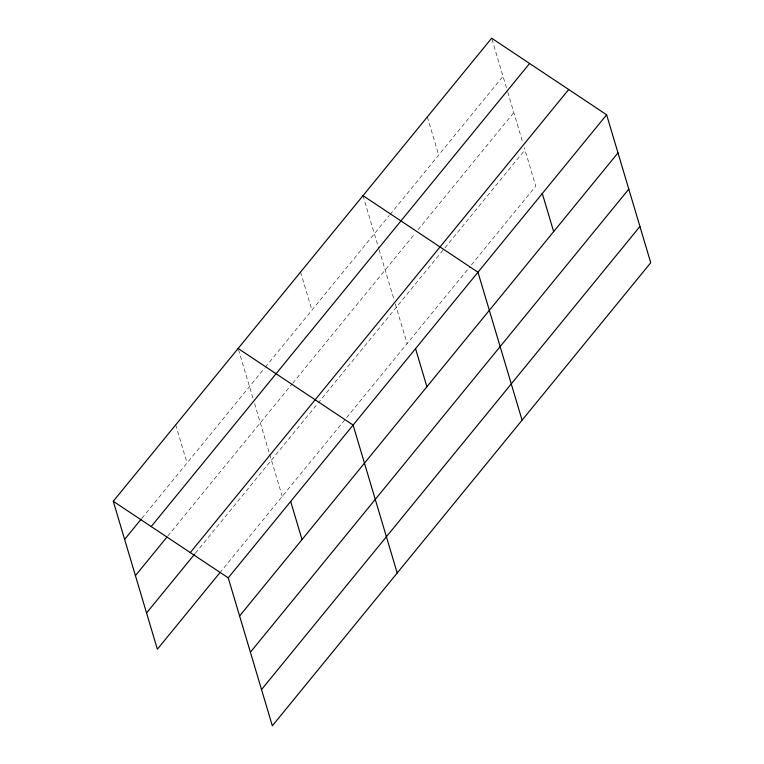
<?xml version="1.0" encoding="UTF-8"?>
<svg xmlns="http://www.w3.org/2000/svg" width="764" height="764" viewBox="0 0 764 764"><rect width="100%" height="100%" fill="white"/><g stroke="black" fill="none" stroke-linecap="round" stroke-linejoin="round"><path stroke-width="0.57" stroke-dasharray="3.82 2.86" d="M141.923 518.212L264.545 368.162M265.289 367.236L389.325 215.448M390.079 214.531L503.027 76.305M167.774 536.051L291.896 384.149M292.65 383.232L415.091 233.383M418.08 229.725L513.828 112.547M195.46 553.136L444.18 248.758M444.925 247.842L524.964 149.887M219.803 572.809L469.946 266.693M471.436 264.86L535.765 186.139L524.285 147.624M491.997 39.317L507.411 91.031M507.754 92.167L522.595 141.97M427.334 116.921L438.698 155.035M363.005 195.651L378.753 248.481M379.097 249.608L393.947 299.421M395.294 303.948L407.107 343.58M300.577 272.06L311.932 310.165M238.473 349.587L253.209 399.028M254.565 403.564L269.406 453.367M269.749 454.504L282.241 496.399M175.701 424.87L187.065 462.984"/><path stroke-width="1.15" d="M113.263 501.279L491.663 38.2L606.635 114.781L650.737 262.721L272.337 725.8L228.235 577.861L113.263 501.279L157.365 649.219L219.803 572.809M124.627 539.394L141.178 519.138M151.205 526.558L529.605 63.469M135.429 575.636L167.02 536.968M190.293 552.592L568.693 89.512M146.564 612.976L194.705 554.053M228.235 577.861L606.635 114.781M239.6 615.975L617.99 152.886M250.401 652.217L628.801 189.128M261.536 689.558L639.926 226.478M363.005 195.651L477.977 272.232L522.079 420.162M238.139 348.47L353.102 425.051L397.204 572.981M542.306 193.502L553.661 231.616M415.54 348.642L426.904 386.746M290.673 501.451L302.028 539.565"/></g></svg>
